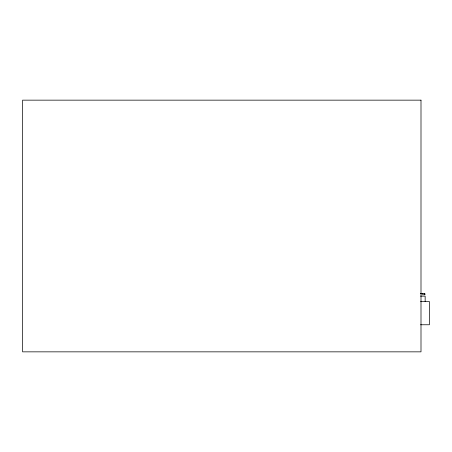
<?xml version="1.0" encoding="UTF-8"?>
<svg xmlns="http://www.w3.org/2000/svg" width="452" height="452" viewBox="0 0 452 452"><rect width="100%" height="100%" fill="white"/><g stroke="black" fill="none" stroke-linecap="round" stroke-linejoin="round"><path stroke-width="0.68" d="M424.694 294.749L425.174 294.184L424.722 293.619M420.315 293.512L423.032 293.512M420.315 293.619L423.032 293.619M423.609 293.619L424.761 293.625M422.004 294.749L424.761 294.744M420.524 296.139L425.151 296.139L425.151 301.557M420.524 301.557L429.4 301.557L429.4 324.762L420.524 324.762M420.998 100.152L22.6 100.152L22.6 351.848L420.998 351.848L420.998 100.152"/></g></svg>
